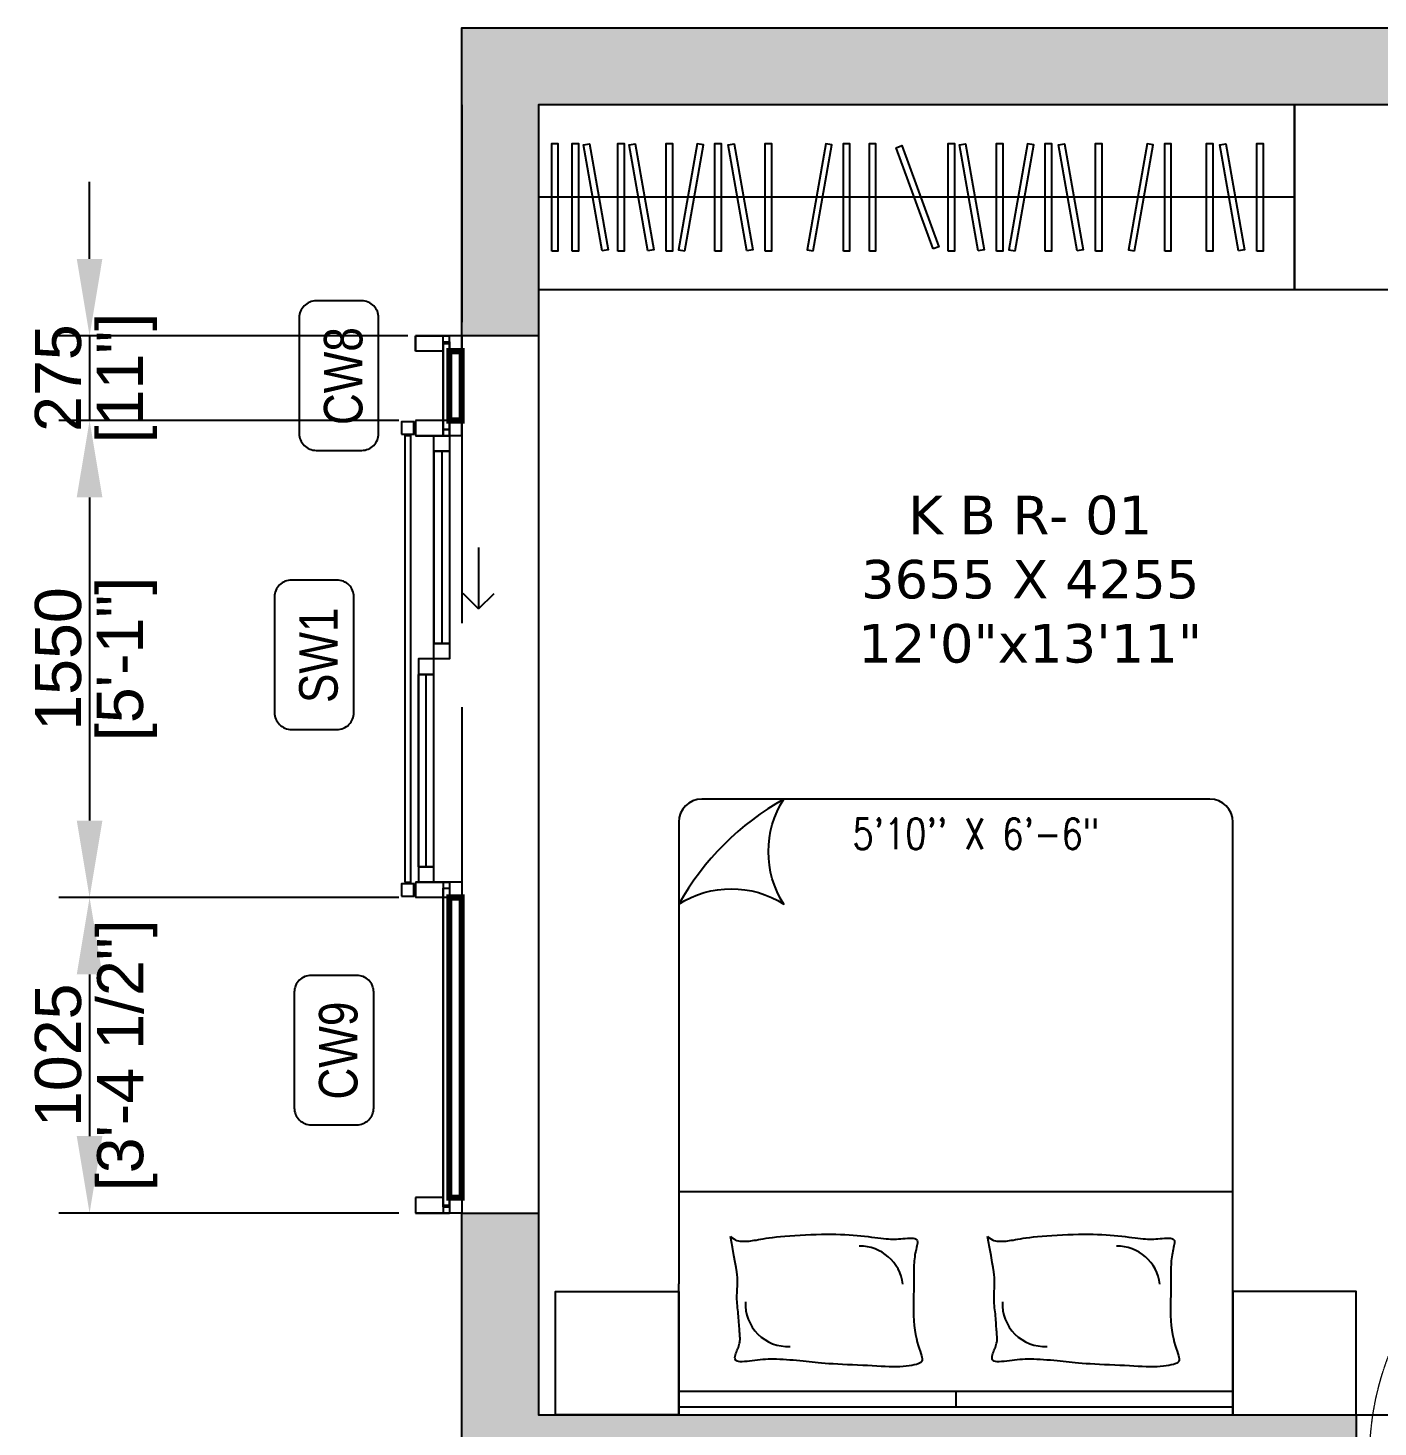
# Model space of a CAD drawing. Header units: millimetres. Extents: x 94643 to 134206, y 115494 to 180803.
# Drawn here: x 99002 to 103387, y 135223 to 139768 of the extents above; entities that cross this region are included whole.
import ezdxf
from ezdxf.enums import TextEntityAlignment as Align

# ---------------------------------------------------------------- set-up
doc = ezdxf.new("R2010")
doc.units = ezdxf.units.MM
doc.linetypes.add('3BHK  WEST_UN-2$0$DASHED', pattern=[0.75, 0.5, -0.25])
doc.linetypes.add('Hidden Line', pattern=[978.055558, 705.555558, -272.5])
for name, color, linetype in [('A-Bed Furniture', 253, 'Continuous'), ('A-Bed Side Table', 253, 'Continuous'), ('A-Dimensions', 4, 'Continuous'), ('A-Door', 11, 'Continuous'), ('A-Hatch', 252, 'Continuous'), ('A-KBR-01-Wardrobe', 253, 'Continuous'), ('A-Room Boundary', 44, 'Continuous'), ('A-Sofa Center  Table', 253, 'Continuous'), ('A-Study Table', 253, 'Continuous'), ('A-Text Main', 44, 'Continuous'), ('A-Window', 4, 'Continuous')]:
    doc.layers.add(name, color=color, linetype=linetype)
doc.layers.add('A-Wall', color=240, linetype='Continuous', lineweight=35)
doc.styles.add('2024-08-29_TOWER-A$0$simplex-0.8', font='simplex.shx', dxfattribs={"width": 0.8})
doc.styles.add('3.5BHK EAST-UN-5$0$grid_text', font='verdana.ttf')
doc.styles.add('3BHK  WEST_UN-2$0$2024-08-30_TOWER-C$0$simplex-0.8', font='simplex.shx', dxfattribs={"width": 0.8})
doc.styles.add('ARIAL', font='ARIALN.TTF')
doc.styles.add('S', font='arial.ttf', dxfattribs={"height": 150})
doc.dimstyles.new('DIMSMALL', dxfattribs={"dimtxt": 150, "dimasz": 250, "dimexe": 100, "dimexo": 100, "dimgap": 25, "dimtad": 1, "dimdec": 0, "dimzin": 0, "dimdsep": 46, "dimtxsty": 'S', "dimcen": 0, "dimdle": 100, "dimclrd": 8, "dimclre": 8, "dimclrt": 256, "dimazin": 0, "dimtfac": 1, "dimtdec": 0, "dimtix": 1, "dimtmove": 0, "dimatfit": 3, "dimldrblk": '12_DatumFilled', "dimfxl": 1, "dimtolj": 1, "dimtzin": 0, "dimlwd": -1, "dimlwe": -1, "dimarcsym": 1})

# ---------------------------------------------------------------- blocks, each defined once
blk = doc.blocks.new('*D221')
at = {"layer": 'A-Dimensions', "color": 8, "transparency": 16777216}
for p, q in [((99201.6, 139017.7), (99201.6, 139267.7)), ((100235.8, 138767.7), (99101.6, 138767.7)), ((99201.6, 138767.7), (99201.6, 138492.8)), ((100205.8, 138492.8), (99101.6, 138492.8)), ((99201.6, 138242.8), (99201.6, 137992.8))]:
    blk.add_line(p, q, dxfattribs=at)
for points in [[(99159.9, 139017.7), (99243.2, 139017.7), (99201.6, 138767.7)], [(99159.9, 138242.8), (99243.2, 138242.8), (99201.6, 138492.8)]]:
    blk.add_solid(points, dxfattribs=at)
at = {"layer": 'Defpoints', "color": 0, "transparency": 16777216}
for p in [(100335.8, 138767.7), (99201.6, 138492.8), (100305.8, 138492.8)]:
    blk.add_point(p, dxfattribs=at)
at = {"layer": 'A-Dimensions', "lineweight": 30, "transparency": 16777216, "char_height": 150, "attachment_point": 5, "rotation": 90, "style": 'S'}
for s, insert in [('\\A1;[11"]', (99322.7, 138630.3)), ('\\A1;275', (99100, 138630.3))]:
    blk.add_mtext(s, dxfattribs=dict(at, insert=insert))
blk = doc.blocks.new('12_DatumFilled')
at = {"color": 8, "linetype": 'ByBlock'}
blk.add_solid([(0, 0.577), (-1, 0), (0, -0.577)], dxfattribs=at)
blk = doc.blocks.new('*D222')
at = {"layer": 'A-Dimensions', "color": 8, "transparency": 16777216}
for p, q in [((100205.8, 138492.8), (99101.6, 138492.8)), ((99201.6, 138242.8), (99201.6, 137192.8)), ((100205.8, 136942.8), (99101.6, 136942.8))]:
    blk.add_line(p, q, dxfattribs=at)
for points in [[(99159.9, 138242.8), (99243.2, 138242.8), (99201.6, 138492.8)], [(99159.9, 137192.8), (99243.2, 137192.8), (99201.6, 136942.8)]]:
    blk.add_solid(points, dxfattribs=at)
at = {"layer": 'Defpoints', "color": 0, "transparency": 16777216}
for p in [(100305.8, 138492.8), (99201.6, 136942.8), (100305.8, 136942.8)]:
    blk.add_point(p, dxfattribs=at)
at = {"layer": 'A-Dimensions', "lineweight": 30, "transparency": 16777216, "char_height": 150, "attachment_point": 5, "rotation": 90, "style": 'S'}
for s, insert in [('\\A1;1550', (99100, 137717.8)), ('\\A1;[5\'-1"]', (99322.7, 137717.8))]:
    blk.add_mtext(s, dxfattribs=dict(at, insert=insert))
blk = doc.blocks.new('*D223')
at = {"layer": 'A-Dimensions', "color": 8, "transparency": 16777216}
for p, q in [((100205.8, 136942.8), (99101.6, 136942.8)), ((99201.6, 136692.8), (99201.6, 136167.8)), ((100205.8, 135917.8), (99101.6, 135917.8))]:
    blk.add_line(p, q, dxfattribs=at)
for points in [[(99159.9, 136692.8), (99243.2, 136692.8), (99201.6, 136942.8)], [(99159.9, 136167.8), (99243.2, 136167.8), (99201.6, 135917.8)]]:
    blk.add_solid(points, dxfattribs=at)
at = {"layer": 'Defpoints', "color": 0, "transparency": 16777216}
for p in [(100305.8, 136942.8), (99201.6, 135917.8), (100305.8, 135917.8)]:
    blk.add_point(p, dxfattribs=at)
at = {"layer": 'A-Dimensions', "lineweight": 30, "transparency": 16777216, "char_height": 150, "attachment_point": 5, "rotation": 90, "style": 'S'}
for s, insert in [('\\A1;[3\'-4 1/2"]', (99323.7, 136430.3)), ('\\A1;1025', (99100, 136430.3))]:
    blk.add_mtext(s, dxfattribs=dict(at, insert=insert))
blk = doc.blocks.new('3.5BHK EAST-UN-5$0$A$Cfc8b4f26')
at = {"layer": 'A-KBR-01-Wardrobe', "ltscale": 600}
blk.add_lwpolyline([(0.2, 600), (0.2, 0), (2455.2, 0), (2455.2, 600)], close=True, dxfattribs=at)
for points in [[(42.8, 125), (42.8, 475), (62.8, 475), (62.8, 125), (42.8, 125)], [(109.3, 125), (109.3, 475), (129.3, 475), (129.3, 125), (109.3, 125)], [(206.6, 125.9), (145.8, 470.6), (165.5, 474.1), (226.3, 129.4), (206.6, 125.9)], [(257.7, 125), (257.7, 475), (277.7, 475), (277.7, 125), (257.7, 125)], [(355.1, 125.9), (294.3, 470.6), (314, 474.1), (374.7, 129.4), (355.1, 125.9)], [(414.9, 125), (414.9, 475), (434.9, 475), (434.9, 125), (414.9, 125)], [(474.5, 125.9), (535.3, 470.6), (515.6, 474.1), (454.9, 129.4), (474.5, 125.9)], [(572.8, 125), (572.8, 475), (592.8, 475), (592.8, 125), (572.8, 125)], [(676.4, 125.9), (615.6, 470.6), (635.3, 474.1), (696.1, 129.4), (676.4, 125.9)], [(736.2, 125), (736.2, 475), (756.2, 475), (756.2, 125), (736.2, 125)], [(891.6, 125.9), (952.4, 470.6), (932.7, 474.1), (872, 129.4), (891.6, 125.9)], [(989.9, 125), (989.9, 475), (1009.9, 475), (1009.9, 125), (989.9, 125)], [(1074.4, 125), (1074.4, 475), (1094.4, 475), (1094.4, 125), (1074.4, 125)], [(1281.2, 132.1), (1161.5, 461), (1180.3, 467.9), (1300, 139), (1281.2, 132.1)], [(1330.7, 125), (1330.7, 475), (1350.7, 475), (1350.7, 125), (1330.7, 125)], [(1428, 125.9), (1367.3, 470.6), (1387, 474.1), (1447.7, 129.4), (1428, 125.9)], [(1487.9, 125), (1487.9, 475), (1507.9, 475), (1507.9, 125), (1487.9, 125)], [(1547.5, 125.9), (1608.3, 470.6), (1588.6, 474.1), (1527.8, 129.4), (1547.5, 125.9)], [(1645.8, 125), (1645.8, 475), (1665.8, 475), (1665.8, 125), (1645.8, 125)], [(1749.4, 125.9), (1688.6, 470.6), (1708.3, 474.1), (1769.1, 129.4), (1749.4, 125.9)], [(1809.2, 125), (1809.2, 475), (1829.2, 475), (1829.2, 125), (1809.2, 125)], [(1935.8, 125.9), (1996.5, 470.6), (1976.8, 474.1), (1916.1, 129.4), (1935.8, 125.9)], [(2034, 125), (2034, 475), (2054, 475), (2054, 125), (2034, 125)], [(2169.9, 125), (2169.9, 475), (2189.9, 475), (2189.9, 125), (2169.9, 125)], [(2273.5, 125.9), (2212.7, 470.6), (2232.4, 474.1), (2293.2, 129.4), (2273.5, 125.9)], [(2333.3, 125), (2333.3, 475), (2353.3, 475), (2353.3, 125), (2333.3, 125)], [(2455.2, 300), (0, 300)]]:
    blk.add_lwpolyline(points, dxfattribs=at)
blk = doc.blocks.new('A$C469aea1a')
at = {"layer": 'A-Window', "linetype": 'Hidden Line'}
blk.add_line((0, 0), (0, -3600), dxfattribs=at)
at = {"layer": 'A-Window', "linetype": 'Continuous'}
for p, q in [((-150, -750), (-150, -800)), ((0, -750), (-150, -750)), ((-150, -800), (-150, -750)), ((0, -750), (-150, -750)), ((-40, -750), (-150, -750)), ((-150, -750), (-40, -750)), ((-150, -800), (-150, -750)), ((-60, -750), (-150, -750)), ((-60, -800), (-60, -750)), ((-40, -800), (-40, -750)), ((0, -750), (-40, -750)), ((0, -750), (0, -800)), ((0, -800), (0, -750)), ((0, -800), (0, -750)), ((-60, -800), (-150, -800)), ((-60, -800), (-150, -800)), ((-60, -800), (-150, -800)), ((-60, -775), (-60, -800)), ((-40, -775), (-60, -775)), ((-60, -800), (-60, -775)), ((-40, -775), (-60, -775)), ((-40, -775), (-40, -800)), ((-40, -800), (-40, -775)), ((0, -800), (-40, -800)), ((0, -800), (-40, -800)), ((0, -800), (-40, -800)), ((-150, -1025), (-150, -1075)), ((-60, -1025), (-150, -1025)), ((-60, -1025), (-60, -1075)), ((-60, -1075), (-60, -1025)), ((-40, -1025), (-40, -1075)), ((0, -1025), (-40, -1025)), ((-40, -1075), (-40, -1025)), ((0, -1025), (-40, -1025)), ((0, -1025), (0, -1075)), ((0, -1075), (0, -1025)), ((-40, -1075), (-150, -1075)), ((-150, -1075), (-40, -1075)), ((-60, -1075), (-150, -1075)), ((0, -1075), (-40, -1075)), ((0, -1075), (-40, -1075)), ((-90, -1125), (-90, -1750)), ((-65, -1125), (-65, -1750)), ((-40, -1125), (-40, -1750)), ((55, -1437.5), (55, -1637.5)), ((55, -1637.5), (5, -1587.5)), ((55, -1637.5), (105, -1587.5)), ((-140, -2475), (-140, -1850)), ((-115, -2475), (-115, -1850)), ((-90, -2475), (-90, -1850)), ((-40, -2525), (-150, -2525)), ((-150, -2525), (-40, -2525)), ((-150, -2525), (-150, -2575)), ((-60, -2525), (-150, -2525)), ((-60, -2525), (-60, -2575)), ((-40, -2525), (-40, -2575)), ((0, -2525), (-40, -2525)), ((0, -2525), (0, -2575)), ((-60, -2575), (-150, -2575)), ((0, -2575), (-40, -2575)), ((-150, -3550), (-150, -3600)), ((-60, -3550), (-150, -3550)), ((-150, -3550), (-150, -3600)), ((-60, -3550), (-150, -3550)), ((-60, -3550), (-60, -3575)), ((-60, -3550), (-60, -3600)), ((-40, -3575), (-60, -3575)), ((-40, -3550), (-40, -3575)), ((0, -3550), (-40, -3550)), ((-40, -3550), (-40, -3600)), ((0, -3550), (-40, -3550)), ((0, -3550), (0, -3600)), ((0, -3550), (0, -3600)), ((0, -3600), (-150, -3600)), ((-40, -3600), (-150, -3600)), ((-150, -3600), (-40, -3600)), ((-60, -3600), (-150, -3600)), ((0, -3600), (-40, -3600))]:
    blk.add_line(p, q, dxfattribs=at)
at = {"layer": 'A-Window', "linetype": 'Continuous', "flags": 128}
for points in [[(-40, -1025), (-60, -1025), (-60, -770), (-40, -770)], [(-40, -1055), (-60, -1055), (-60, -775), (-40, -775)], [(-40, -775), (-60, -775), (-60, -1055), (-40, -1055)], [(-195, -1070), (-155, -1070), (-155, -1030), (-195, -1030)], [(-195, -1070), (-155, -1070), (-155, -1030), (-195, -1030)], [(-195, -1070), (-155, -1070), (-155, -1030), (-195, -1030)], [(-195, -1070), (-155, -1070), (-155, -1030), (-195, -1030)], [(-185, -2525), (-165, -2525), (-165, -1075), (-185, -1075)], [(-185, -2525), (-165, -2525), (-165, -1075), (-185, -1075)], [(-185, -2525), (-165, -2525), (-165, -1075), (-185, -1075)], [(-185, -2525), (-165, -2525), (-165, -1075), (-185, -1075)], [(-40, -1075), (-40, -1125), (-90, -1125), (-90, -1075)], [(-40, -1125), (-40, -1750), (-90, -1750), (-90, -1125)], [(-40, -1750), (-40, -1800), (-90, -1800), (-90, -1750)], [(-90, -1850), (-90, -1800), (-140, -1800), (-140, -1850)], [(-90, -2475), (-90, -1850), (-140, -1850), (-140, -2475)], [(-90, -2525), (-90, -2475), (-140, -2475), (-140, -2525)], [(-195, -2570), (-155, -2570), (-155, -2530), (-195, -2530)], [(-195, -2570), (-155, -2570), (-155, -2530), (-195, -2530)], [(-195, -2570), (-155, -2570), (-155, -2530), (-195, -2530)], [(-195, -2570), (-155, -2570), (-155, -2530), (-195, -2530)], [(-40, -3580), (-60, -3580), (-60, -2545), (-40, -2545)], [(-40, -2575), (-60, -2575), (-60, -3580), (-40, -3580)]]:
    blk.add_lwpolyline(points, close=True, dxfattribs=at)
at = {"layer": 'A-Window', "color": 5, "const_width": 20}
for points in [[(0, -800), (-40, -800), (-40, -1025), (0, -1025), (0, -1025), (0, -800)], [(0, -3550), (-40, -3550), (-40, -2575), (0, -2575), (0, -2575), (0, -3550)]]:
    blk.add_lwpolyline(points, dxfattribs=at)
blk = doc.blocks.new('A$Ccfbdbe87')
at = {"layer": 'A-Door'}
for p, q in [((99.9, 973.1), (44.4, 973.1)), ((44.4, 973.1), (44.4, 62.5)), ((99.9, 62.5), (99.9, 973.1)), ((5.6, 895.4), (44.4, 895.4)), ((5.6, 895.4), (5.6, 806.5)), ((16.7, 806.5), (24.9, 895.4)), ((23.3, 878.7), (44.4, 878.7)), ((138.8, 895.4), (99.9, 895.4)), ((121, 878.7), (99.9, 878.7)), ((127.7, 806.5), (119.5, 895.4)), ((138.8, 895.4), (138.8, 806.5)), ((99.9, 862), (44.4, 862)), ((5.6, 806.5), (16.7, 806.5)), ((138.8, 806.5), (127.7, 806.5)), ((99.9, 173.5), (44.4, 173.5)), ((0, 0), (0, 62.5)), ((0, 62.5), (44.4, 62.5)), ((16.7, 73.6), (50, 73.6)), ((33.3, 90.2), (33.3, 56.9)), ((44.4, 62.5), (99.9, 62.5)), ((44.4, 62.5), (44.4, 55.5)), ((44.4, 55.5), (55.5, 55.5)), ((55.5, 55.5), (55.5, 0)), ((99.9, 62.5), (99.9, 62.5)), ((944.5, 55.5), (944.5, 0)), ((955.6, 55.5), (944.5, 55.5)), ((1000, 62.5), (955.6, 62.5)), ((955.6, 62.5), (955.6, 55.5)), ((1000, 0), (1000, 62.5)), ((55.5, 0), (0, 0)), ((944.5, 0), (1000, 0))]:
    blk.add_line(p, q, dxfattribs=at)
blk.add_circle((33.3, 73.6), 11.1, dxfattribs=at)
at = {"layer": 'A-Door', "linetype": '3BHK  WEST_UN-2$0$DASHED', "lineweight": 0}
blk.add_arc((41.8, 61.2), 913.8, 0.0822, 86.3506, dxfattribs=at)
blk = doc.blocks.new('2024-08-29_TOWER-A$0$WNTG')
at = {"layer": 'A-Text Main'}
blk.add_lwpolyline([(-187.8, 246.2), (187.8, 246.2, -0.414214), (242.8, 191.2), (242.8, 43.3, -0.414214), (187.8, -11.7), (-187.8, -11.7, -0.414214), (-242.8, 43.3), (-242.8, 191.2, -0.414214)], format="xyb", close=True, dxfattribs=at)
at = {"layer": 'A-Text Main', "style": '2024-08-29_TOWER-A$0$simplex-0.8', "width": 0.8}
blk.add_attdef('WNTG', text='', height=150, dxfattribs=at).set_placement((-1.6, 43), align=Align.CENTER)
blk = doc.blocks.new('3BHK  WEST_UN-2$0$2024-08-30_TOWER-C$0$king size bed')
at = {"layer": 'A-Bed Furniture'}
for p, q in [((0.825, 2), (-0.825, 2)), ((-0.9, 1.925), (-0.9, 0.425)), ((0.9, 0), (0.9, 1.925)), ((-0.9, 0.725), (0.9, 0.725)), ((-0.9, 0), (-0.9, 0.425)), ((0.9, 0.075), (-0.9, 0.075)), ((0, 0.075), (0, 0.025)), ((0, 0.075), (0, 0.075))]:
    blk.add_line(p, q, dxfattribs=at)
blk.add_lwpolyline([(-0.9, 1.6586, -0.292894), (-0.5586, 1.6586, -0.292894), (-0.5586, 2, 0.136668)], format="xyb", close=True, dxfattribs=at)
for points in [[(-0.7317, 0.5787), (-0.7264, 0.5744), (-0.7213, 0.571), (-0.7162, 0.5684), (-0.7111, 0.5664), (-0.7061, 0.5651), (-0.7012, 0.5642), (-0.6963, 0.5637), (-0.6914, 0.5635), (-0.6866, 0.5634), (-0.6818, 0.5635), (-0.6768, 0.5638), (-0.6717, 0.5642), (-0.6663, 0.5648), (-0.6607, 0.5656), (-0.6547, 0.5665), (-0.6482, 0.5675), (-0.6412, 0.5687), (-0.6335, 0.5701), (-0.6252, 0.5715), (-0.6161, 0.573), (-0.606, 0.5745), (-0.595, 0.576), (-0.5828, 0.5775), (-0.5695, 0.5789), (-0.5549, 0.5803), (-0.5392, 0.5815), (-0.5227, 0.5827), (-0.5057, 0.5837), (-0.4883, 0.5846), (-0.4708, 0.5853), (-0.4535, 0.5858), (-0.4365, 0.5862), (-0.4202, 0.5864), (-0.4044, 0.5863), (-0.3893, 0.5861), (-0.3746, 0.5857), (-0.3605, 0.5852), (-0.3468, 0.5844), (-0.3335, 0.5835), (-0.3207, 0.5825), (-0.3082, 0.5813), (-0.2962, 0.58), (-0.2845, 0.5786), (-0.2734, 0.5772), (-0.2628, 0.5759), (-0.2528, 0.5746), (-0.2434, 0.5735), (-0.2347, 0.5725), (-0.2266, 0.5718), (-0.2191, 0.5712), (-0.2121, 0.5708), (-0.2053, 0.5707), (-0.1987, 0.5707), (-0.1922, 0.5708), (-0.1856, 0.5712), (-0.1788, 0.5716), (-0.1717, 0.5722), (-0.1644, 0.5728), (-0.1572, 0.5733), (-0.1503, 0.5736), (-0.1438, 0.5737), (-0.138, 0.5733), (-0.1331, 0.5723), (-0.1292, 0.5707), (-0.1265, 0.5684), (-0.125, 0.5655), (-0.1243, 0.5619), (-0.1245, 0.5577), (-0.1252, 0.5531), (-0.1263, 0.5481), (-0.1276, 0.5428), (-0.129, 0.5372), (-0.1303, 0.5313), (-0.1315, 0.5253), (-0.1326, 0.5192), (-0.1336, 0.5129), (-0.1344, 0.5065), (-0.135, 0.5), (-0.1355, 0.4935), (-0.1359, 0.4869), (-0.1361, 0.4802), (-0.1362, 0.4734), (-0.1361, 0.4661), (-0.1361, 0.4583), (-0.136, 0.4496), (-0.136, 0.4399), (-0.1361, 0.4291), (-0.1363, 0.4169), (-0.1366, 0.4031), (-0.137, 0.3881), (-0.1373, 0.3722), (-0.1376, 0.3556), (-0.1376, 0.3388), (-0.1372, 0.322), (-0.1365, 0.3055), (-0.1352, 0.2896), (-0.1333, 0.2747), (-0.1309, 0.2608), (-0.1281, 0.248), (-0.1252, 0.2361), (-0.1221, 0.2253), (-0.1191, 0.2155), (-0.1163, 0.2068), (-0.1137, 0.1992), (-0.1117, 0.1927), (-0.1101, 0.1871), (-0.1093, 0.1824), (-0.1091, 0.1785), (-0.1097, 0.1751), (-0.1113, 0.1723), (-0.1138, 0.1697), (-0.1175, 0.1675), (-0.1222, 0.1653), (-0.1281, 0.1633), (-0.135, 0.1615), (-0.1427, 0.1599), (-0.1514, 0.1585), (-0.1607, 0.1573), (-0.1708, 0.1564), (-0.1814, 0.1559), (-0.1926, 0.1556), (-0.2043, 0.1557), (-0.2165, 0.1559), (-0.2293, 0.1564), (-0.2427, 0.1571), (-0.2567, 0.1578), (-0.2713, 0.1586), (-0.2866, 0.1594), (-0.3025, 0.1602), (-0.3188, 0.1609), (-0.3353, 0.1617), (-0.3517, 0.1624), (-0.3678, 0.1632), (-0.3834, 0.164), (-0.3982, 0.1648), (-0.412, 0.1656), (-0.4246, 0.1665), (-0.4362, 0.1674), (-0.4469, 0.1684), (-0.457, 0.1694), (-0.4668, 0.1704), (-0.4763, 0.1715), (-0.486, 0.1725), (-0.4959, 0.1736), (-0.5062, 0.1747), (-0.517, 0.1757), (-0.5279, 0.1767), (-0.539, 0.1776), (-0.5501, 0.1784), (-0.561, 0.1791), (-0.5717, 0.1796), (-0.5819, 0.18), (-0.5916, 0.1802), (-0.6009, 0.1801), (-0.6099, 0.1799), (-0.6186, 0.1796), (-0.6271, 0.179), (-0.6355, 0.1783), (-0.6439, 0.1774), (-0.6524, 0.1765), (-0.6611, 0.1753), (-0.6697, 0.1742), (-0.6782, 0.1732), (-0.6862, 0.1724), (-0.6937, 0.1719), (-0.7004, 0.1719), (-0.7061, 0.1725), (-0.7107, 0.1738), (-0.714, 0.1758), (-0.7161, 0.1786), (-0.7172, 0.1819), (-0.7174, 0.1857), (-0.7169, 0.1898), (-0.7159, 0.1942), (-0.7145, 0.1987), (-0.7128, 0.2031), (-0.7112, 0.2074), (-0.7095, 0.2117), (-0.7078, 0.2158), (-0.7063, 0.2199), (-0.7048, 0.2239), (-0.7035, 0.228), (-0.7025, 0.2321), (-0.7017, 0.2362), (-0.7011, 0.2403), (-0.7009, 0.2446), (-0.7008, 0.249), (-0.701, 0.2536), (-0.7012, 0.2584), (-0.7016, 0.2634), (-0.7021, 0.2687), (-0.7025, 0.2744), (-0.703, 0.2803), (-0.7035, 0.2866), (-0.7039, 0.2931), (-0.7044, 0.2998), (-0.7049, 0.3066), (-0.7054, 0.3135), (-0.706, 0.3204), (-0.7066, 0.3273), (-0.7073, 0.3341), (-0.708, 0.3409), (-0.7088, 0.3476), (-0.7094, 0.3543), (-0.71, 0.361), (-0.7105, 0.3677), (-0.7108, 0.3745), (-0.7109, 0.3813), (-0.7108, 0.3882), (-0.7105, 0.3952), (-0.7101, 0.4023), (-0.7097, 0.4094), (-0.7093, 0.4165), (-0.7091, 0.4237), (-0.7089, 0.431), (-0.709, 0.4383), (-0.7094, 0.4457), (-0.7103, 0.4542), (-0.7116, 0.4646), (-0.7137, 0.4778), (-0.7166, 0.4949), (-0.7205, 0.5168), (-0.7255, 0.5444), (-0.7317, 0.5787)], [(0.1033, 0.5787), (0.1086, 0.5744), (0.1137, 0.571), (0.1188, 0.5684), (0.1239, 0.5664), (0.1289, 0.5651), (0.1338, 0.5642), (0.1387, 0.5637), (0.1436, 0.5635), (0.1484, 0.5634), (0.1532, 0.5635), (0.1582, 0.5638), (0.1633, 0.5642), (0.1687, 0.5648), (0.1743, 0.5656), (0.1803, 0.5665), (0.1868, 0.5675), (0.1938, 0.5687), (0.2015, 0.5701), (0.2098, 0.5715), (0.2189, 0.573), (0.229, 0.5745), (0.24, 0.576), (0.2522, 0.5775), (0.2655, 0.5789), (0.2801, 0.5803), (0.2958, 0.5815), (0.3123, 0.5827), (0.3293, 0.5837), (0.3467, 0.5846), (0.3642, 0.5853), (0.3815, 0.5858), (0.3985, 0.5862), (0.4148, 0.5864), (0.4306, 0.5863), (0.4457, 0.5861), (0.4604, 0.5857), (0.4745, 0.5852), (0.4882, 0.5844), (0.5015, 0.5835), (0.5143, 0.5825), (0.5268, 0.5813), (0.5388, 0.58), (0.5505, 0.5786), (0.5616, 0.5772), (0.5722, 0.5759), (0.5822, 0.5746), (0.5916, 0.5735), (0.6003, 0.5725), (0.6084, 0.5718), (0.6159, 0.5712), (0.6229, 0.5708), (0.6297, 0.5707), (0.6363, 0.5707), (0.6428, 0.5708), (0.6494, 0.5712), (0.6562, 0.5716), (0.6633, 0.5722), (0.6706, 0.5728), (0.6778, 0.5733), (0.6847, 0.5736), (0.6912, 0.5737), (0.697, 0.5733), (0.7019, 0.5723), (0.7058, 0.5707), (0.7085, 0.5684), (0.71, 0.5655), (0.7107, 0.5619), (0.7105, 0.5577), (0.7098, 0.5531), (0.7087, 0.5481), (0.7074, 0.5428), (0.706, 0.5372), (0.7047, 0.5313), (0.7035, 0.5253), (0.7024, 0.5192), (0.7014, 0.5129), (0.7006, 0.5065), (0.7, 0.5), (0.6995, 0.4935), (0.6991, 0.4869), (0.6989, 0.4802), (0.6988, 0.4734), (0.6989, 0.4661), (0.6989, 0.4583), (0.699, 0.4496), (0.699, 0.4399), (0.6989, 0.4291), (0.6987, 0.4169), (0.6984, 0.4031), (0.698, 0.3881), (0.6977, 0.3722), (0.6974, 0.3556), (0.6974, 0.3388), (0.6978, 0.322), (0.6985, 0.3055), (0.6998, 0.2896), (0.7017, 0.2747), (0.7041, 0.2608), (0.7069, 0.248), (0.7098, 0.2361), (0.7129, 0.2253), (0.7159, 0.2155), (0.7187, 0.2068), (0.7213, 0.1992), (0.7233, 0.1927), (0.7249, 0.1871), (0.7257, 0.1824), (0.7259, 0.1785), (0.7253, 0.1751), (0.7237, 0.1723), (0.7212, 0.1697), (0.7175, 0.1675), (0.7128, 0.1653), (0.7069, 0.1633), (0.7, 0.1615), (0.6923, 0.1599), (0.6836, 0.1585), (0.6743, 0.1573), (0.6642, 0.1564), (0.6536, 0.1559), (0.6424, 0.1556), (0.6307, 0.1557), (0.6185, 0.1559), (0.6057, 0.1564), (0.5923, 0.1571), (0.5783, 0.1578), (0.5637, 0.1586), (0.5484, 0.1594), (0.5325, 0.1602), (0.5162, 0.1609), (0.4997, 0.1617), (0.4833, 0.1624), (0.4672, 0.1632), (0.4516, 0.164), (0.4368, 0.1648), (0.423, 0.1656), (0.4104, 0.1665), (0.3988, 0.1674), (0.3881, 0.1684), (0.378, 0.1694), (0.3682, 0.1704), (0.3587, 0.1715), (0.349, 0.1725), (0.3391, 0.1736), (0.3288, 0.1747), (0.318, 0.1757), (0.3071, 0.1767), (0.296, 0.1776), (0.2849, 0.1784), (0.274, 0.1791), (0.2633, 0.1796), (0.2531, 0.18), (0.2434, 0.1802), (0.2341, 0.1801), (0.2251, 0.1799), (0.2164, 0.1796), (0.2079, 0.179), (0.1995, 0.1783), (0.1911, 0.1774), (0.1826, 0.1765), (0.1739, 0.1753), (0.1653, 0.1742), (0.1568, 0.1732), (0.1488, 0.1724), (0.1413, 0.1719), (0.1346, 0.1719), (0.1289, 0.1725), (0.1243, 0.1738), (0.121, 0.1758), (0.1189, 0.1786), (0.1178, 0.1819), (0.1176, 0.1857), (0.1181, 0.1898), (0.1191, 0.1942), (0.1205, 0.1987), (0.1222, 0.2031), (0.1238, 0.2074), (0.1255, 0.2117), (0.1272, 0.2158), (0.1287, 0.2199), (0.1302, 0.2239), (0.1315, 0.228), (0.1325, 0.2321), (0.1333, 0.2362), (0.1339, 0.2403), (0.1341, 0.2446), (0.1342, 0.249), (0.134, 0.2536), (0.1338, 0.2584), (0.1334, 0.2634), (0.1329, 0.2687), (0.1325, 0.2744), (0.132, 0.2803), (0.1315, 0.2866), (0.1311, 0.2931), (0.1306, 0.2998), (0.1301, 0.3066), (0.1296, 0.3135), (0.129, 0.3204), (0.1284, 0.3273), (0.1277, 0.3341), (0.127, 0.3409), (0.1262, 0.3476), (0.1256, 0.3543), (0.125, 0.361), (0.1245, 0.3677), (0.1242, 0.3745), (0.1241, 0.3813), (0.1242, 0.3882), (0.1245, 0.3952), (0.1249, 0.4023), (0.1253, 0.4094), (0.1257, 0.4165), (0.1259, 0.4237), (0.1261, 0.431), (0.126, 0.4383), (0.1256, 0.4457), (0.1247, 0.4542), (0.1234, 0.4646), (0.1213, 0.4778), (0.1184, 0.4949), (0.1145, 0.5168), (0.1095, 0.5444), (0.1033, 0.5787)], [(0.9, 0.025), (-0.9, 0.025)], [(-0.9, 0), (0.9, 0)]]:
    blk.add_lwpolyline(points, dxfattribs=at)
for centre, radius, start, end in [((-0.825, 1.925), 0.075, 90, 180), ((0.825, 1.925), 0.075, 360, 90), ((-0.3124, 0.406), 0.1418, 7.3413, 90.47), ((0.5226, 0.406), 0.1418, 7.3413, 90.47), ((-0.545, 0.3601), 0.1387, 177.3191, 272.6809), ((0.29, 0.3601), 0.1387, 177.3191, 272.6809)]:
    blk.add_arc(centre, radius, start, end, dxfattribs=at)
at = {"layer": 'A-Bed Furniture', "ltscale": 5, "insert": (-0.3357, 1.9373), "char_height": 0.1, "width": 1.163145, "attachment_point": 1, "style": '3BHK  WEST_UN-2$0$2024-08-30_TOWER-C$0$simplex-0.8'}
blk.add_mtext('5\'10\'\' X 6\'-6"', dxfattribs=at)
blk = doc.blocks.new('A$Cc487e11b')
at = {"layer": 'A-Sofa Center  Table'}
blk.add_lwpolyline([(400, 400), (0, 400), (0, 0), (400, 0)], close=True, dxfattribs=at)
blk = doc.blocks.new('Unit-5')
at = {"layer": 'A-Hatch', "linetype": 'Continuous'}
h = blk.add_hatch(color=256, dxfattribs=at)
h.dxf.hatch_style = 1
h.paths.add_polyline_path([(-5470, 12095), (-5469.7, 12095), (-5270, 12095), (-5270, 16550.1), (-3699.5, 16550.1), (-3699.5, 16800.1), (-5470, 16800.1)])
h.paths.add_polyline_path([(1.5, 14271.8), (-249.5, 14271.8), (-249.5, 16550.1), (-1849.5, 16550.1), (-1849.5, 16800.1), (1.5, 16800.1)])
h.paths.add_polyline_path([(1.5, 13071.8), (-249.5, 13071.9), (-250, 12295), (-4110, 12295), (-4110, 12095), (-250, 12095), (-250, 11410.1), (0, 11410.1)])
h.paths.add_polyline_path([(-3910, 6370), (-3910, 11095), (-4110, 11095), (-4110, 6170), (-250, 6170), (-250, 0), (0, 0), (0, 6370), (-1240, 6370), (-1490, 6370)])
h.paths.add_polyline_path([(0, 8960), (0, 10510.1), (-250, 10510.1), (-249.5, 8960)], flags=17)
h.paths.add_polyline_path([(-3740, 250), (-3240.4, 250), (-3240.4, 0), (-4840, 0), (-4840, 250), (-3940, 250), (-3940, 4210), (-6535, 4210), (-6535, 4410), (-3740, 4410)])
h.paths.add_polyline_path([(-10800, 3270.1), (-11050, 3270.1), (-11050, 4460), (-8400, 4460), (-8150, 4460), (-8150, 4410), (-7535, 4410), (-7535, 4210), (-8145, 4210), (-10800, 4210)])
h.paths.add_polyline_path([(-5590, 250), (-9700, 250.1), (-9700, 0.1), (-5590, 0)])
h.paths.add_polyline_path([(-8145, 12295), (-8145, 12095), (-10800, 12095), (-10800, 11120), (-11050, 11120), (-11050, 12950.1), (-10800, 12950.1), (-10800, 12295)])
h.paths.add_polyline_path([(-8150, 8470), (-8150, 11095), (-8350, 11095), (-8350, 8720), (-11050, 8720), (-11050, 8470)])
h = blk.add_hatch(color=256, dxfattribs=at)
h.dxf.hatch_style = 1
h.paths.add_polyline_path([(-6945, 16550.1), (-10800, 16550.1), (-10800, 15800.1), (-11050, 15800.1), (-11050, 16800.1), (-6945, 16800.1)])
at = {"layer": 'A-Room Boundary', "linetype": 'Continuous'}
blk.add_lwpolyline([(-7145, 16550.1), (-10800, 16550.1), (-10800, 12295), (-7145, 12295)], close=True, dxfattribs=at)
at = {"layer": 'A-Study Table', "linetype": 'Continuous'}
blk.add_lwpolyline([(-8345, 15950.1), (-7145, 15950.1), (-7145, 16550.1), (-8345, 16550.1)], close=True, dxfattribs=at)
at = {"layer": 'A-Wall', "lineweight": -3}
for points in [[(-6945, 16550.1), (-10800, 16550.1), (-10800, 15800.1), (-11050, 15800.1), (-11050, 16800.1), (-6945, 16800.1)], [(-8145, 12295), (-8145, 12095), (-10800, 12095), (-10800, 11120), (-11050, 11120), (-11050, 12950.1), (-10800, 12950.1), (-10800, 12295)]]:
    blk.add_lwpolyline(points, close=True, dxfattribs=at)
at = {"layer": 'A-Bed Furniture', "ltscale": 600, "xscale": 1000, "yscale": 1000, "zscale": 1000}
blk.add_blockref('3BHK  WEST_UN-2$0$2024-08-30_TOWER-C$0$king size bed', (-9445, 12295), dxfattribs=at)
at = {"layer": 'A-Bed Side Table', "linetype": 'Continuous', "xscale": -1, "rotation": 180}
blk.add_blockref('A$Cc487e11b', (-10745, 12695), dxfattribs=at)
at = {"layer": 'A-Bed Side Table', "linetype": 'Continuous', "rotation": 180}
blk.add_blockref('A$Cc487e11b', (-8145, 12695), dxfattribs=at)
at = {"layer": 'A-Door', "linetype": 'Continuous', "xscale": -1}
blk.add_blockref('A$Ccfbdbe87', (-7145, 12095), dxfattribs=at)
at = {"layer": 'A-KBR-01-Wardrobe', "ltscale": 600}
blk.add_blockref('3.5BHK EAST-UN-5$0$A$Cfc8b4f26', (-10800.2, 15950.1), dxfattribs=at)
at = {"layer": 'A-Text Main'}
ref = blk.add_blockref('2024-08-29_TOWER-A$0$WNTG', (-11566, 15670.7), dxfattribs=dict(at, xscale=-1, rotation=270))
ref.add_attrib('WNTG', 'CW8', dxfattribs={"height": 125, "rotation": 90, "style": 'ARIAL'}).set_placement((-11372.5, 15669.1), align=Align.CENTER)
ref = blk.add_blockref('2024-08-29_TOWER-A$0$WNTG', (-11646.3, 14763.8), dxfattribs=dict(at, xscale=-1, rotation=270))
ref.add_attrib('WNTG', 'SW1', dxfattribs={"height": 125, "rotation": 90, "style": 'ARIAL'}).set_placement((-11452.8, 14762.2), align=Align.CENTER)
ref = blk.add_blockref('2024-08-29_TOWER-A$0$WNTG', (-11582.1, 13479.5), dxfattribs=dict(at, xscale=-1, rotation=270))
ref.add_attrib('WNTG', 'CW9', dxfattribs={"height": 125, "rotation": 90, "style": 'ARIAL'}).set_placement((-11388.6, 13477.9), align=Align.CENTER)
at = {"layer": 'A-Window'}
blk.add_blockref('A$C469aea1a', (-11050, 16550.1), dxfattribs=at)
at = {"layer": 'A-Text Main', "linetype": 'Continuous', "insert": (-9203.3, 15008.3, 0), "char_height": 125, "width": 1139.094, "attachment_point": 5, "style": '3.5BHK EAST-UN-5$0$grid_text'}
blk.add_mtext('K B R- 01\\P3655 X 4255\\P12\'0"x13\'11"', dxfattribs=at)

msp = doc.modelspace()

# ---------------------------------------------------------------- dimensions: what is measured, and where the dimension line sits
at = {"layer": 'A-Dimensions', "lineweight": 30}
for base, p1, p2, picture, middle in [((99201.6, 138492.8), (100335.8, 138767.7), (100305.8, 138492.8), '*D221', (99201.6, 138630.3)), ((99201.6, 136942.8), (100305.8, 138492.8), (100305.8, 136942.8), '*D222', (99201.6, 137717.8)), ((99201.6, 135917.8), (100305.8, 136942.8), (100305.8, 135917.8), '*D223', (99201.6, 136430.3))]:
    dim = msp.add_linear_dim(base=base, p1=p1, p2=p2, angle=90, dimstyle='DIMSMALL', override={"dimpost": '\\X'}, dxfattribs=at)
    dim.commit()
    dim.dimension.update_dxf_attribs({"geometry": picture, "text_midpoint": middle})

# ---------------------------------------------------------------- next in the draw order: block references
at = {"linetype": 'Continuous'}
msp.add_blockref('Unit-5', (111460.3, 122967.7), dxfattribs=at)

doc.saveas('drawing.dxf')
